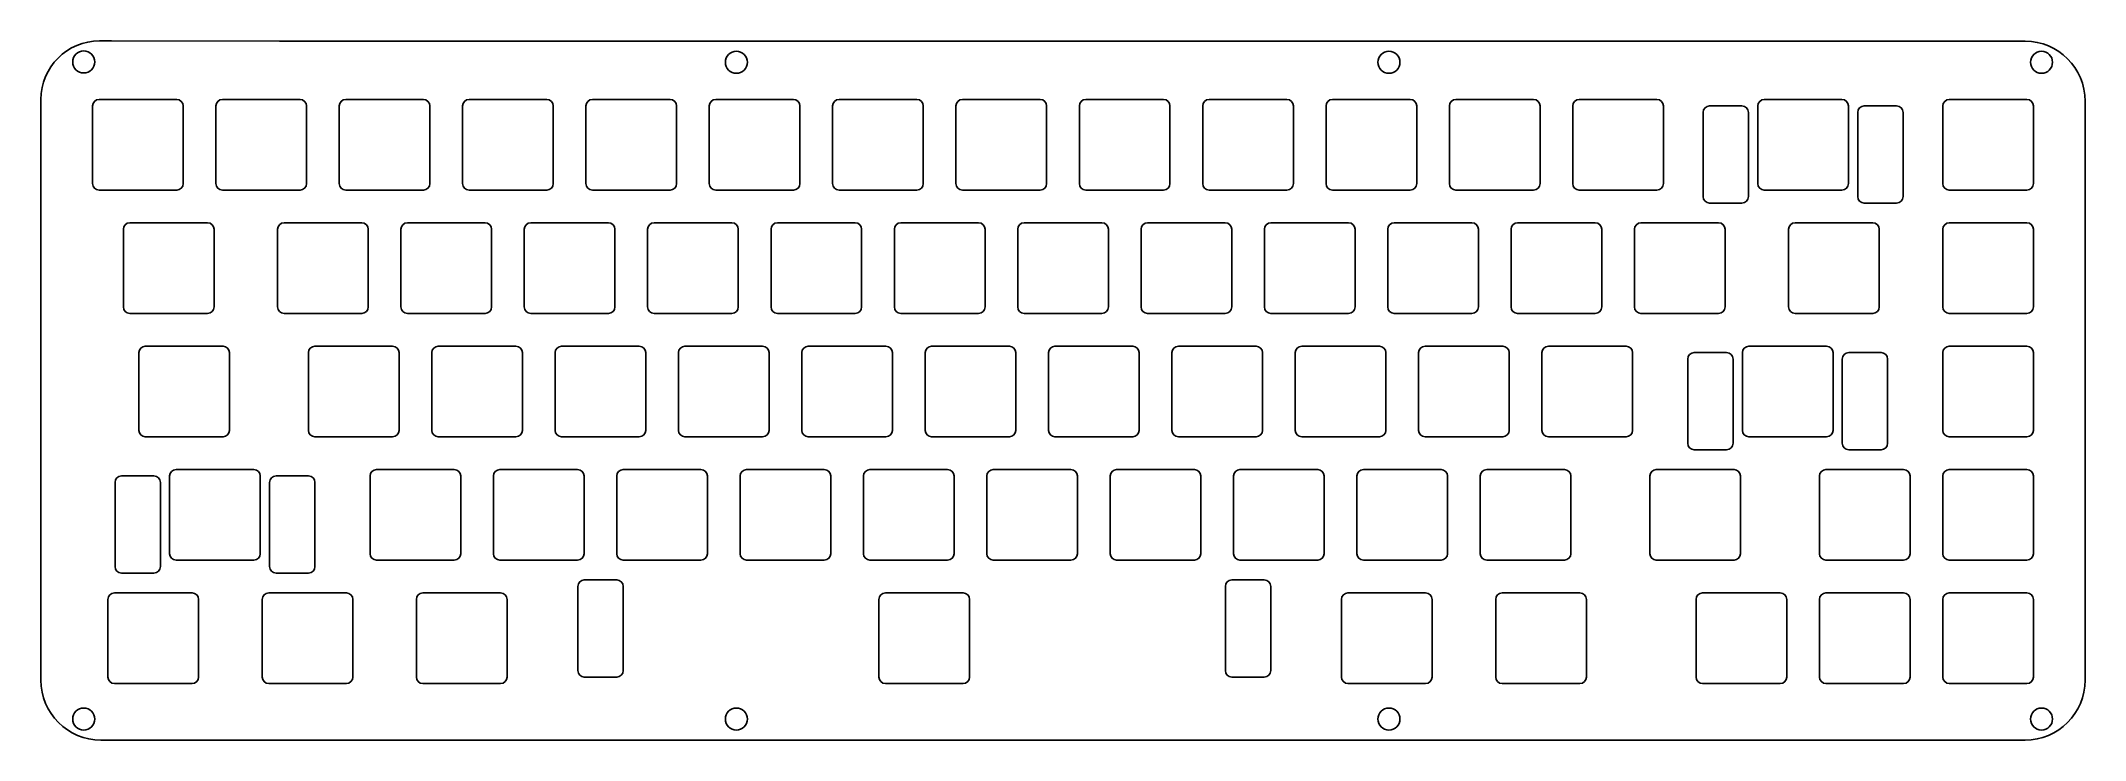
# Model space of a CAD drawing. Extents: x 58 to 374, y -196 to -88.
import ezdxf

# ---------------------------------------------------------------- set-up
doc = ezdxf.new("R2010")
doc.units = 0
doc.header["$MEASUREMENT"] = 0
doc.layers.get('0').update_dxf_attribs({"linetype": 'CONTINUOUS'})

msp = doc.modelspace()

# ---------------------------------------------------------------- linework, layer by layer
at = {"color": 0}
for p, q in [((67.3, -88.49), (69.14, -88.49)), ((69.14, -88.49), (95.08, -88.54)), ((95.08, -88.54), (364.71, -88.53)), ((58.25, -187.2), (58.25, -97.53)), ((79.23, -97.53), (67.23, -97.53)), ((98.28, -97.53), (86.28, -97.53)), ((117.33, -97.53), (105.33, -97.53)), ((136.38, -97.53), (124.38, -97.53)), ((155.43, -97.53), (143.43, -97.53)), ((174.48, -97.53), (162.48, -97.53)), ((193.53, -97.53), (181.53, -97.53)), ((212.58, -97.53), (200.58, -97.53)), ((231.63, -97.53), (219.63, -97.53)), ((250.68, -97.53), (238.68, -97.53)), ((269.73, -97.53), (257.73, -97.53)), ((288.78, -97.53), (276.78, -97.53)), ((307.83, -97.53), (295.83, -97.53)), ((336.41, -97.53), (324.41, -97.53)), ((364.98, -97.53), (352.98, -97.53)), ((373.96, -97.79), (373.96, -187.2)), ((66.23, -98.53), (66.23, -110.53)), ((80.23, -110.53), (80.23, -98.53)), ((85.28, -98.53), (85.28, -110.53)), ((99.28, -110.53), (99.28, -98.53)), ((104.33, -98.53), (104.33, -110.53)), ((118.33, -110.53), (118.33, -98.53)), ((123.38, -98.53), (123.38, -110.53)), ((137.38, -110.53), (137.38, -98.53)), ((142.43, -98.53), (142.43, -110.53)), ((156.43, -110.53), (156.43, -98.53)), ((161.48, -98.53), (161.48, -110.53)), ((175.48, -110.53), (175.48, -98.53)), ((180.53, -98.53), (180.53, -110.53)), ((194.53, -110.53), (194.53, -98.53)), ((199.58, -98.53), (199.58, -110.53)), ((213.58, -110.53), (213.58, -98.53)), ((218.63, -98.53), (218.63, -110.53)), ((232.63, -110.53), (232.63, -98.53)), ((237.68, -98.53), (237.68, -110.53)), ((251.68, -110.53), (251.68, -98.53)), ((256.73, -98.53), (256.73, -110.53)), ((270.73, -110.53), (270.73, -98.53)), ((275.78, -98.53), (275.78, -110.53)), ((289.78, -110.53), (289.78, -98.53)), ((294.83, -98.53), (294.83, -110.53)), ((308.83, -110.53), (308.83, -98.53)), ((314.97, -99.53), (314.97, -112.53)), ((320.97, -98.53), (315.97, -98.53)), ((321.97, -112.53), (321.97, -99.53)), ((323.41, -98.53), (323.41, -110.53)), ((337.41, -110.53), (337.41, -98.53)), ((338.85, -99.53), (338.85, -112.53)), ((344.85, -98.53), (339.85, -98.53)), ((345.85, -112.53), (345.85, -99.53)), ((351.98, -98.53), (351.98, -110.53)), ((365.98, -110.53), (365.98, -98.53)), ((67.23, -111.53), (79.23, -111.53)), ((86.28, -111.53), (98.28, -111.53)), ((105.33, -111.53), (117.33, -111.53)), ((124.38, -111.53), (136.38, -111.53)), ((143.43, -111.53), (155.43, -111.53)), ((162.48, -111.53), (174.48, -111.53)), ((181.53, -111.53), (193.53, -111.53)), ((200.58, -111.53), (212.58, -111.53)), ((219.63, -111.53), (231.63, -111.53)), ((238.68, -111.53), (250.68, -111.53)), ((257.73, -111.53), (269.73, -111.53)), ((276.78, -111.53), (288.78, -111.53)), ((295.83, -111.53), (307.83, -111.53)), ((315.97, -113.53), (320.97, -113.53)), ((324.41, -111.53), (336.41, -111.53)), ((339.85, -113.53), (344.85, -113.53)), ((352.98, -111.53), (364.98, -111.53)), ((83.99, -116.58), (71.99, -116.58)), ((107.81, -116.58), (95.81, -116.58)), ((126.86, -116.58), (114.86, -116.58)), ((145.91, -116.58), (133.91, -116.58)), ((164.96, -116.58), (152.96, -116.58)), ((184.01, -116.58), (172.01, -116.58)), ((203.06, -116.58), (191.06, -116.58)), ((222.11, -116.58), (210.11, -116.58)), ((241.16, -116.58), (229.16, -116.58)), ((260.21, -116.58), (248.21, -116.58)), ((279.26, -116.58), (267.26, -116.58)), ((298.31, -116.58), (286.31, -116.58)), ((317.36, -116.58), (305.36, -116.58)), ((341.17, -116.58), (329.17, -116.58)), ((364.98, -116.58), (352.98, -116.58)), ((70.99, -117.58), (70.99, -129.58)), ((84.99, -129.58), (84.99, -117.58)), ((94.81, -117.58), (94.81, -129.58)), ((108.81, -129.58), (108.81, -117.58)), ((113.86, -117.58), (113.86, -129.58)), ((127.86, -129.58), (127.86, -117.58)), ((132.91, -117.58), (132.91, -129.58)), ((146.91, -129.58), (146.91, -117.58)), ((151.96, -117.58), (151.96, -129.58)), ((165.96, -129.58), (165.96, -117.58)), ((171.01, -117.58), (171.01, -129.58)), ((185.01, -129.58), (185.01, -117.58)), ((190.06, -117.58), (190.06, -129.58)), ((204.06, -129.58), (204.06, -117.58)), ((209.11, -117.58), (209.11, -129.58)), ((223.11, -129.58), (223.11, -117.58)), ((228.16, -117.58), (228.16, -129.58)), ((242.16, -129.58), (242.16, -117.58)), ((247.21, -117.58), (247.21, -129.58)), ((261.21, -129.58), (261.21, -117.58)), ((266.26, -117.58), (266.26, -129.58)), ((280.26, -129.58), (280.26, -117.58)), ((285.31, -117.58), (285.31, -129.58)), ((299.31, -129.58), (299.31, -117.58)), ((304.36, -117.58), (304.36, -129.58)), ((318.36, -129.58), (318.36, -117.58)), ((328.17, -117.58), (328.17, -129.58)), ((342.17, -129.58), (342.17, -117.58)), ((351.98, -117.58), (351.98, -129.58)), ((365.98, -129.58), (365.98, -117.58)), ((71.99, -130.58), (83.99, -130.58)), ((95.81, -130.58), (107.81, -130.58)), ((114.86, -130.58), (126.86, -130.58)), ((133.91, -130.58), (145.91, -130.58)), ((152.96, -130.58), (164.96, -130.58)), ((172.01, -130.58), (184.01, -130.58)), ((191.06, -130.58), (203.06, -130.58)), ((210.11, -130.58), (222.11, -130.58)), ((229.16, -130.58), (241.16, -130.58)), ((248.21, -130.58), (260.21, -130.58)), ((267.26, -130.58), (279.26, -130.58)), ((286.31, -130.58), (298.31, -130.58)), ((305.36, -130.58), (317.36, -130.58)), ((329.17, -130.58), (341.17, -130.58)), ((352.98, -130.58), (364.98, -130.58)), ((86.38, -135.63), (74.38, -135.63)), ((112.57, -135.63), (100.57, -135.63)), ((131.62, -135.63), (119.62, -135.63)), ((150.67, -135.63), (138.67, -135.63)), ((169.72, -135.63), (157.72, -135.63)), ((188.77, -135.63), (176.77, -135.63)), ((207.82, -135.63), (195.82, -135.63)), ((226.87, -135.63), (214.87, -135.63)), ((245.92, -135.63), (233.92, -135.63)), ((264.97, -135.63), (252.97, -135.63)), ((284.02, -135.63), (272.02, -135.63)), ((303.07, -135.63), (291.07, -135.63)), ((334.03, -135.63), (322.03, -135.63)), ((364.98, -135.63), (352.98, -135.63)), ((73.38, -136.63), (73.38, -148.63)), ((87.38, -148.63), (87.38, -136.63)), ((99.57, -136.63), (99.57, -148.63)), ((113.57, -148.63), (113.57, -136.63)), ((118.62, -136.63), (118.62, -148.63)), ((132.62, -148.63), (132.62, -136.63)), ((137.67, -136.63), (137.67, -148.63)), ((151.67, -148.63), (151.67, -136.63)), ((156.72, -136.63), (156.72, -148.63)), ((170.72, -148.63), (170.72, -136.63)), ((175.77, -136.63), (175.77, -148.63)), ((189.77, -148.63), (189.77, -136.63)), ((194.82, -136.63), (194.82, -148.63)), ((208.82, -148.63), (208.82, -136.63)), ((213.87, -136.63), (213.87, -148.63)), ((227.87, -148.63), (227.87, -136.63)), ((232.92, -136.63), (232.92, -148.63)), ((246.92, -148.63), (246.92, -136.63)), ((251.97, -136.63), (251.97, -148.63)), ((265.97, -148.63), (265.97, -136.63)), ((271.02, -136.63), (271.02, -148.63)), ((285.02, -148.63), (285.02, -136.63)), ((290.07, -136.63), (290.07, -148.63)), ((304.07, -148.63), (304.07, -136.63)), ((312.59, -137.63), (312.59, -150.63)), ((318.59, -136.63), (313.59, -136.63)), ((319.59, -150.63), (319.59, -137.63)), ((321.03, -136.63), (321.03, -148.63)), ((335.03, -148.63), (335.03, -136.63)), ((336.46, -137.63), (336.46, -150.63)), ((342.46, -136.63), (337.46, -136.63)), ((343.46, -150.63), (343.46, -137.63)), ((351.98, -136.63), (351.98, -148.63)), ((365.98, -148.63), (365.98, -136.63)), ((74.38, -149.63), (86.38, -149.63)), ((100.57, -149.63), (112.57, -149.63)), ((119.62, -149.63), (131.62, -149.63)), ((138.67, -149.63), (150.67, -149.63)), ((157.72, -149.63), (169.72, -149.63)), ((176.77, -149.63), (188.77, -149.63)), ((195.82, -149.63), (207.82, -149.63)), ((214.87, -149.63), (226.87, -149.63)), ((233.92, -149.63), (245.92, -149.63)), ((252.97, -149.63), (264.97, -149.63)), ((272.02, -149.63), (284.02, -149.63)), ((291.07, -149.63), (303.07, -149.63)), ((322.03, -149.63), (334.03, -149.63)), ((352.98, -149.63), (364.98, -149.63)), ((91.14, -154.68), (79.14, -154.68)), ((122.09, -154.68), (110.09, -154.68)), ((141.14, -154.68), (129.14, -154.68)), ((160.19, -154.68), (148.19, -154.68)), ((179.24, -154.68), (167.24, -154.68)), ((198.29, -154.68), (186.29, -154.68)), ((217.34, -154.68), (205.34, -154.68)), ((236.39, -154.68), (224.39, -154.68)), ((255.44, -154.68), (243.44, -154.68)), ((274.49, -154.68), (262.49, -154.68)), ((293.54, -154.68), (281.54, -154.68)), ((319.74, -154.68), (307.74, -154.68)), ((313.59, -151.63), (318.59, -151.63)), ((345.93, -154.68), (333.93, -154.68)), ((337.46, -151.63), (342.46, -151.63)), ((364.98, -154.68), (352.98, -154.68)), ((69.7, -156.68), (69.7, -169.68)), ((75.7, -155.68), (70.7, -155.68)), ((76.7, -169.68), (76.7, -156.68)), ((78.14, -155.68), (78.14, -167.68)), ((92.14, -167.68), (92.14, -155.68)), ((93.58, -156.68), (93.58, -169.68)), ((99.58, -155.68), (94.58, -155.68)), ((100.58, -169.68), (100.58, -156.68)), ((109.09, -155.68), (109.09, -167.68)), ((123.09, -167.68), (123.09, -155.68)), ((128.14, -155.68), (128.14, -167.68)), ((142.14, -167.68), (142.14, -155.68)), ((147.19, -155.68), (147.19, -167.68)), ((161.19, -167.68), (161.19, -155.68)), ((166.24, -155.68), (166.24, -167.68)), ((180.24, -167.68), (180.24, -155.68)), ((185.29, -155.68), (185.29, -167.68)), ((199.29, -167.68), (199.29, -155.68)), ((204.34, -155.68), (204.34, -167.68)), ((218.34, -167.68), (218.34, -155.68)), ((223.39, -155.68), (223.39, -167.68)), ((237.39, -167.68), (237.39, -155.68)), ((242.44, -155.68), (242.44, -167.68)), ((256.44, -167.68), (256.44, -155.68)), ((261.49, -155.68), (261.49, -167.68)), ((275.49, -167.68), (275.49, -155.68)), ((280.54, -155.68), (280.54, -167.68)), ((294.54, -167.68), (294.54, -155.68)), ((306.74, -155.68), (306.74, -167.68)), ((320.74, -167.68), (320.74, -155.68)), ((332.93, -155.68), (332.93, -167.68)), ((346.93, -167.68), (346.93, -155.68)), ((351.98, -155.68), (351.98, -167.68)), ((365.98, -167.68), (365.98, -155.68)), ((79.14, -168.68), (91.14, -168.68)), ((110.09, -168.68), (122.09, -168.68)), ((129.14, -168.68), (141.14, -168.68)), ((148.19, -168.68), (160.19, -168.68)), ((167.24, -168.68), (179.24, -168.68)), ((186.29, -168.68), (198.29, -168.68)), ((205.34, -168.68), (217.34, -168.68)), ((224.39, -168.68), (236.39, -168.68)), ((243.44, -168.68), (255.44, -168.68)), ((262.49, -168.68), (274.49, -168.68)), ((281.54, -168.68), (293.54, -168.68)), ((307.74, -168.68), (319.74, -168.68)), ((333.93, -168.68), (345.93, -168.68)), ((352.98, -168.68), (364.98, -168.68)), ((70.7, -170.68), (75.7, -170.68)), ((94.58, -170.68), (99.58, -170.68)), ((141.18, -172.73), (141.18, -185.73)), ((147.18, -171.73), (142.18, -171.73)), ((148.18, -185.73), (148.18, -172.73)), ((241.18, -172.73), (241.18, -185.73)), ((247.18, -171.73), (242.18, -171.73)), ((248.18, -185.73), (248.18, -172.73)), ((68.61, -174.73), (68.61, -186.73)), ((81.61, -173.73), (69.61, -173.73)), ((82.61, -186.73), (82.61, -174.73)), ((92.43, -174.73), (92.43, -186.73)), ((105.43, -173.73), (93.43, -173.73)), ((106.43, -186.73), (106.43, -174.73)), ((116.24, -174.73), (116.24, -186.73)), ((129.24, -173.73), (117.24, -173.73)), ((130.24, -186.73), (130.24, -174.73)), ((187.68, -174.73), (187.68, -186.73)), ((200.68, -173.73), (188.68, -173.73)), ((201.68, -186.73), (201.68, -174.73)), ((259.11, -174.73), (259.11, -186.73)), ((272.11, -173.73), (260.11, -173.73)), ((273.11, -186.73), (273.11, -174.73)), ((282.93, -174.73), (282.93, -186.73)), ((295.93, -173.73), (283.93, -173.73)), ((296.93, -186.73), (296.93, -174.73)), ((313.88, -174.73), (313.88, -186.73)), ((326.88, -173.73), (314.88, -173.73)), ((327.88, -186.73), (327.88, -174.73)), ((332.93, -174.73), (332.93, -186.73)), ((345.93, -173.73), (333.93, -173.73)), ((346.93, -186.73), (346.93, -174.73)), ((351.98, -174.73), (351.98, -186.73)), ((364.98, -173.73), (352.98, -173.73)), ((365.98, -186.73), (365.98, -174.73)), ((69.61, -187.73), (81.61, -187.73)), ((93.43, -187.73), (105.43, -187.73)), ((117.24, -187.73), (129.24, -187.73)), ((142.18, -186.73), (147.18, -186.73)), ((188.68, -187.73), (200.68, -187.73)), ((242.18, -186.73), (247.18, -186.73)), ((260.11, -187.73), (272.11, -187.73)), ((283.93, -187.73), (295.93, -187.73)), ((314.88, -187.73), (326.88, -187.73)), ((333.93, -187.73), (345.93, -187.73)), ((352.98, -187.73), (364.98, -187.73)), ((364.7, -196.47), (67.52, -196.47))]:
    msp.add_line(p, q, dxfattribs=at)
for centre in [(64.87, -91.73), (165.66, -91.79), (266.44, -91.79), (367.23, -91.79), (64.87, -193.22), (165.66, -193.22), (266.44, -193.22), (367.23, -193.22)]:
    msp.add_circle(centre, 1.7, dxfattribs=at)
for centre, radius, start, end in [((67.3, -97.53), 9.04, 90, 180), ((364.7, -97.79), 9.26, 0, 89.9397), ((67.23, -98.53), 1, 90, 180), ((79.23, -98.53), 1, 0, 90), ((86.28, -98.53), 1, 90, 180), ((98.28, -98.53), 1, 0, 90), ((105.33, -98.53), 1, 90, 180), ((117.33, -98.53), 1, 0, 90), ((124.38, -98.53), 1, 90, 180), ((136.38, -98.53), 1, 0, 90), ((143.43, -98.53), 1, 90, 180), ((155.43, -98.53), 1, 0, 90), ((162.48, -98.53), 1, 90, 180), ((174.48, -98.53), 1, 0, 90), ((181.53, -98.53), 1, 90, 180), ((193.53, -98.53), 1, 0, 90), ((200.58, -98.53), 1, 90, 180), ((212.58, -98.53), 1, 0, 90), ((219.63, -98.53), 1, 90, 180), ((231.63, -98.53), 1, 0, 90), ((238.68, -98.53), 1, 90, 180), ((250.68, -98.53), 1, 0, 90), ((257.73, -98.53), 1, 90, 180), ((269.73, -98.53), 1, 0, 90), ((276.78, -98.53), 1, 90, 180), ((288.78, -98.53), 1, 0, 90), ((295.83, -98.53), 1, 90, 180), ((307.83, -98.53), 1, 0, 90), ((324.41, -98.53), 1, 90, 180), ((336.41, -98.53), 1, 0, 90), ((352.98, -98.53), 1, 90, 180), ((364.98, -98.53), 1, 0, 90), ((315.97, -99.53), 1, 90, 180), ((320.97, -99.53), 1, 0, 90), ((339.85, -99.53), 1, 90, 180), ((344.85, -99.53), 1, 0, 90), ((67.23, -110.53), 1, 180, 270), ((79.23, -110.53), 1, 270, 0), ((86.28, -110.53), 1, 180, 270), ((98.28, -110.53), 1, 270, 0), ((105.33, -110.53), 1, 180, 270), ((117.33, -110.53), 1, 270, 0), ((124.38, -110.53), 1, 180, 270), ((136.38, -110.53), 1, 270, 0), ((143.43, -110.53), 1, 180, 270), ((155.43, -110.53), 1, 270, 0), ((162.48, -110.53), 1, 180, 270), ((174.48, -110.53), 1, 270, 0), ((181.53, -110.53), 1, 180, 270), ((193.53, -110.53), 1, 270, 0), ((200.58, -110.53), 1, 180, 270), ((212.58, -110.53), 1, 270, 0), ((219.63, -110.53), 1, 180, 270), ((231.63, -110.53), 1, 270, 0), ((238.68, -110.53), 1, 180, 270), ((250.68, -110.53), 1, 270, 0), ((257.73, -110.53), 1, 180, 270), ((269.73, -110.53), 1, 270, 0), ((276.78, -110.53), 1, 180, 270), ((288.78, -110.53), 1, 270, 0), ((295.83, -110.53), 1, 180, 270), ((307.83, -110.53), 1, 270, 0), ((315.97, -112.53), 1, 180, 270), ((320.97, -112.53), 1, 270, 0), ((324.41, -110.53), 1, 180, 270), ((336.41, -110.53), 1, 270, 0), ((339.85, -112.53), 1, 180, 270), ((344.85, -112.53), 1, 270, 0), ((352.98, -110.53), 1, 180, 270), ((364.98, -110.53), 1, 270, 0), ((71.99, -117.58), 1, 90, 180), ((83.99, -117.58), 1, 0, 90), ((95.81, -117.58), 1, 90, 180), ((107.81, -117.58), 1, 0, 90), ((114.86, -117.58), 1, 90, 180), ((126.86, -117.58), 1, 0, 90), ((133.91, -117.58), 1, 90, 180), ((145.91, -117.58), 1, 0, 90), ((152.96, -117.58), 1, 90, 180), ((164.96, -117.58), 1, 0, 90), ((172.01, -117.58), 1, 90, 180), ((184.01, -117.58), 1, 0, 90), ((191.06, -117.58), 1, 90, 180), ((203.06, -117.58), 1, 0, 90), ((210.11, -117.58), 1, 90, 180), ((222.11, -117.58), 1, 0, 90), ((229.16, -117.58), 1, 90, 180), ((241.16, -117.58), 1, 0, 90), ((248.21, -117.58), 1, 90, 180), ((260.21, -117.58), 1, 0, 90), ((267.26, -117.58), 1, 90, 180), ((279.26, -117.58), 1, 0, 90), ((286.31, -117.58), 1, 90, 180), ((298.31, -117.58), 1, 0, 90), ((305.36, -117.58), 1, 90, 180), ((317.36, -117.58), 1, 0, 90), ((329.17, -117.58), 1, 90, 180), ((341.17, -117.58), 1, 0, 90), ((352.98, -117.58), 1, 90, 180), ((364.98, -117.58), 1, 0, 90), ((71.99, -129.58), 1, 180, 270), ((83.99, -129.58), 1, 270, 0), ((95.81, -129.58), 1, 180, 270), ((107.81, -129.58), 1, 270, 0), ((114.86, -129.58), 1, 180, 270), ((126.86, -129.58), 1, 270, 0), ((133.91, -129.58), 1, 180, 270), ((145.91, -129.58), 1, 270, 0), ((152.96, -129.58), 1, 180, 270), ((164.96, -129.58), 1, 270, 0), ((172.01, -129.58), 1, 180, 270), ((184.01, -129.58), 1, 270, 0), ((191.06, -129.58), 1, 180, 270), ((203.06, -129.58), 1, 270, 0), ((210.11, -129.58), 1, 180, 270), ((222.11, -129.58), 1, 270, 0), ((229.16, -129.58), 1, 180, 270), ((241.16, -129.58), 1, 270, 0), ((248.21, -129.58), 1, 180, 270), ((260.21, -129.58), 1, 270, 0), ((267.26, -129.58), 1, 180, 270), ((279.26, -129.58), 1, 270, 0), ((286.31, -129.58), 1, 180, 270), ((298.31, -129.58), 1, 270, 0), ((305.36, -129.58), 1, 180, 270), ((317.36, -129.58), 1, 270, 0), ((329.17, -129.58), 1, 180, 270), ((341.17, -129.58), 1, 270, 0), ((352.98, -129.58), 1, 180, 270), ((364.98, -129.58), 1, 270, 0), ((74.38, -136.63), 1, 90, 180), ((86.38, -136.63), 1, 0, 90), ((100.57, -136.63), 1, 90, 180), ((112.57, -136.63), 1, 0, 90), ((119.62, -136.63), 1, 90, 180), ((131.62, -136.63), 1, 0, 90), ((138.67, -136.63), 1, 90, 180), ((150.67, -136.63), 1, 0, 90), ((157.72, -136.63), 1, 90, 180), ((169.72, -136.63), 1, 0, 90), ((176.77, -136.63), 1, 90, 180), ((188.77, -136.63), 1, 0, 90), ((195.82, -136.63), 1, 90, 180), ((207.82, -136.63), 1, 0, 90), ((214.87, -136.63), 1, 90, 180), ((226.87, -136.63), 1, 0, 90), ((233.92, -136.63), 1, 90, 180), ((245.92, -136.63), 1, 0, 90), ((252.97, -136.63), 1, 90, 180), ((264.97, -136.63), 1, 0, 90), ((272.02, -136.63), 1, 90, 180), ((284.02, -136.63), 1, 0, 90), ((291.07, -136.63), 1, 90, 180), ((303.07, -136.63), 1, 0, 90), ((322.03, -136.63), 1, 90, 180), ((334.03, -136.63), 1, 0, 90), ((352.98, -136.63), 1, 90, 180), ((364.98, -136.63), 1, 0, 90), ((313.59, -137.63), 1, 90, 180), ((318.59, -137.63), 1, 0, 90), ((337.46, -137.63), 1, 90, 180), ((342.46, -137.63), 1, 0, 90), ((74.38, -148.63), 1, 180, 270), ((86.38, -148.63), 1, 270, 0), ((100.57, -148.63), 1, 180, 270), ((112.57, -148.63), 1, 270, 0), ((119.62, -148.63), 1, 180, 270), ((131.62, -148.63), 1, 270, 0), ((138.67, -148.63), 1, 180, 270), ((150.67, -148.63), 1, 270, 0), ((157.72, -148.63), 1, 180, 270), ((169.72, -148.63), 1, 270, 0), ((176.77, -148.63), 1, 180, 270), ((188.77, -148.63), 1, 270, 0), ((195.82, -148.63), 1, 180, 270), ((207.82, -148.63), 1, 270, 0), ((214.87, -148.63), 1, 180, 270), ((226.87, -148.63), 1, 270, 0), ((233.92, -148.63), 1, 180, 270), ((245.92, -148.63), 1, 270, 0), ((252.97, -148.63), 1, 180, 270), ((264.97, -148.63), 1, 270, 0), ((272.02, -148.63), 1, 180, 270), ((284.02, -148.63), 1, 270, 0), ((291.07, -148.63), 1, 180, 270), ((303.07, -148.63), 1, 270, 0), ((313.59, -150.63), 1, 180, 270), ((318.59, -150.63), 1, 270, 0), ((322.03, -148.63), 1, 180, 270), ((334.03, -148.63), 1, 270, 0), ((337.46, -150.63), 1, 180, 270), ((342.46, -150.63), 1, 270, 0), ((352.98, -148.63), 1, 180, 270), ((364.98, -148.63), 1, 270, 0), ((79.14, -155.68), 1, 90, 180), ((91.14, -155.68), 1, 0, 90), ((110.09, -155.68), 1, 90, 180), ((122.09, -155.68), 1, 0, 90), ((129.14, -155.68), 1, 90, 180), ((141.14, -155.68), 1, 0, 90), ((148.19, -155.68), 1, 90, 180), ((160.19, -155.68), 1, 0, 90), ((167.24, -155.68), 1, 90, 180), ((179.24, -155.68), 1, 0, 90), ((186.29, -155.68), 1, 90, 180), ((198.29, -155.68), 1, 0, 90), ((205.34, -155.68), 1, 90, 180), ((217.34, -155.68), 1, 0, 90), ((224.39, -155.68), 1, 90, 180), ((236.39, -155.68), 1, 0, 90), ((243.44, -155.68), 1, 90, 180), ((255.44, -155.68), 1, 0, 90), ((262.49, -155.68), 1, 90, 180), ((274.49, -155.68), 1, 0, 90), ((281.54, -155.68), 1, 90, 180), ((293.54, -155.68), 1, 0, 90), ((307.74, -155.68), 1, 90, 180), ((319.74, -155.68), 1, 0, 90), ((333.93, -155.68), 1, 90, 180), ((345.93, -155.68), 1, 0, 90), ((352.98, -155.68), 1, 90, 180), ((364.98, -155.68), 1, 0, 90), ((70.7, -156.68), 1, 90, 180), ((75.7, -156.68), 1, 0, 90), ((94.58, -156.68), 1, 90, 180), ((99.58, -156.68), 1, 0, 90), ((70.7, -169.68), 1, 180, 270), ((75.7, -169.68), 1, 270, 0), ((79.14, -167.68), 1, 180, 270), ((91.14, -167.68), 1, 270, 0), ((94.58, -169.68), 1, 180, 270), ((99.58, -169.68), 1, 270, 0), ((110.09, -167.68), 1, 180, 270), ((122.09, -167.68), 1, 270, 0), ((129.14, -167.68), 1, 180, 270), ((141.14, -167.68), 1, 270, 0), ((148.19, -167.68), 1, 180, 270), ((160.19, -167.68), 1, 270, 0), ((167.24, -167.68), 1, 180, 270), ((179.24, -167.68), 1, 270, 0), ((186.29, -167.68), 1, 180, 270), ((198.29, -167.68), 1, 270, 0), ((205.34, -167.68), 1, 180, 270), ((217.34, -167.68), 1, 270, 0), ((224.39, -167.68), 1, 180, 270), ((236.39, -167.68), 1, 270, 0), ((243.44, -167.68), 1, 180, 270), ((255.44, -167.68), 1, 270, 0), ((262.49, -167.68), 1, 180, 270), ((274.49, -167.68), 1, 270, 0), ((281.54, -167.68), 1, 180, 270), ((293.54, -167.68), 1, 270, 0), ((307.74, -167.68), 1, 180, 270), ((319.74, -167.68), 1, 270, 0), ((333.93, -167.68), 1, 180, 270), ((345.93, -167.68), 1, 270, 0), ((352.98, -167.68), 1, 180, 270), ((364.98, -167.68), 1, 270, 0), ((142.18, -172.73), 1, 90, 180), ((147.18, -172.73), 1, 0, 90), ((242.18, -172.73), 1, 90, 180), ((247.18, -172.73), 1, 0, 90), ((69.61, -174.73), 1, 90, 180), ((81.61, -174.73), 1, 0, 90), ((93.43, -174.73), 1, 90, 180), ((105.43, -174.73), 1, 0, 90), ((117.24, -174.73), 1, 90, 180), ((129.24, -174.73), 1, 0, 90), ((188.68, -174.73), 1, 90, 180), ((200.68, -174.73), 1, 0, 90), ((260.11, -174.73), 1, 90, 180), ((272.11, -174.73), 1, 0, 90), ((283.93, -174.73), 1, 90, 180), ((295.93, -174.73), 1, 0, 90), ((314.88, -174.73), 1, 90, 180), ((326.88, -174.73), 1, 0, 90), ((333.93, -174.73), 1, 90, 180), ((345.93, -174.73), 1, 0, 90), ((352.98, -174.73), 1, 90, 180), ((364.98, -174.73), 1, 0, 90), ((142.18, -185.73), 1, 180, 270), ((147.18, -185.73), 1, 270, 0), ((242.18, -185.73), 1, 180, 270), ((247.18, -185.73), 1, 270, 0), ((67.52, -187.2), 9.26, 180, 270), ((69.61, -186.73), 1, 180, 270), ((81.61, -186.73), 1, 270, 0), ((93.43, -186.73), 1, 180, 270), ((105.43, -186.73), 1, 270, 0), ((117.24, -186.73), 1, 180, 270), ((129.24, -186.73), 1, 270, 0), ((188.68, -186.73), 1, 180, 270), ((200.68, -186.73), 1, 270, 0), ((260.11, -186.73), 1, 180, 270), ((272.11, -186.73), 1, 270, 0), ((283.93, -186.73), 1, 180, 270), ((295.93, -186.73), 1, 270, 0), ((314.88, -186.73), 1, 180, 270), ((326.88, -186.73), 1, 270, 0), ((333.93, -186.73), 1, 180, 270), ((345.93, -186.73), 1, 270, 0), ((352.98, -186.73), 1, 180, 270), ((364.7, -187.2), 9.26, 270, 0), ((364.98, -186.73), 1, 270, 0)]:
    msp.add_arc(centre, radius, start, end, dxfattribs=at)

doc.saveas('drawing.dxf')
